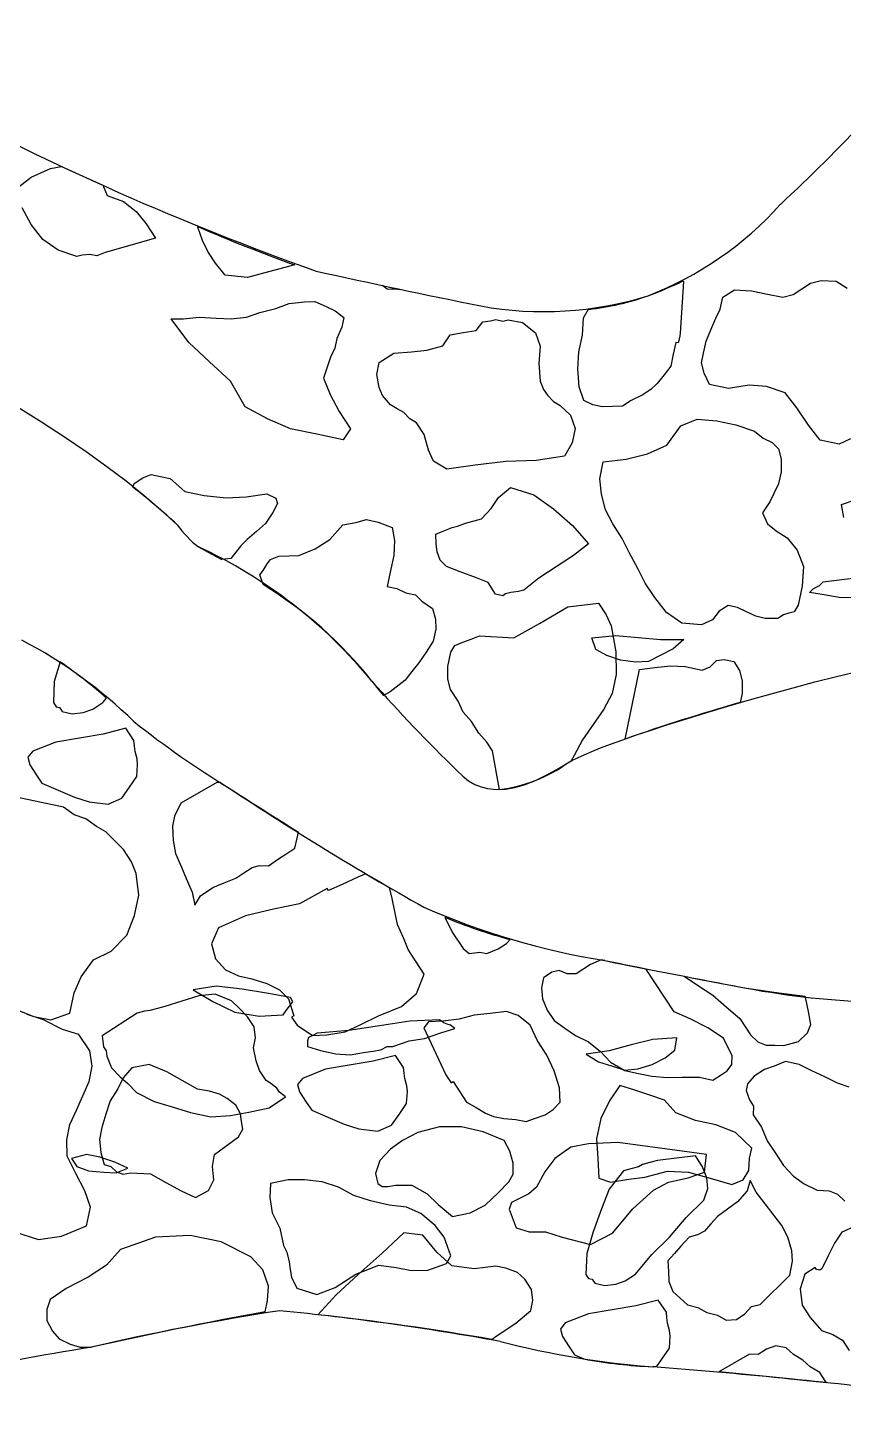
# Model space of a CAD drawing. Extents: x 1.3 to 15.6, y 3.2 to 7.5.
# Drawn here: x 11.809 to 13.252, y 3.287 to 5.723 of the extents above; entities that cross this region are included whole.
import ezdxf

# ---------------------------------------------------------------- set-up
doc = ezdxf.new("R2010")
doc.units = 0
doc.header["$MEASUREMENT"] = 0

msp = doc.modelspace()

# ---------------------------------------------------------------- linework, layer by layer
at = {"color": 7, "linetype": 'Continuous'}
for p, q in [((11.7892, 5.4374), (11.8156, 5.4583)), ((11.8156, 5.4583), (11.8497, 5.4733)), ((11.8497, 5.4733), (11.8688, 5.4771)), ((11.9429, 5.4435), (11.9443, 5.4401)), ((11.9443, 5.4401), (11.9501, 5.4257)), ((11.9501, 5.4257), (11.9788, 5.4152)), ((11.9788, 5.4152), (12.0015, 5.3972)), ((11.8157, 5.3744), (11.7999, 5.4042)), ((12.0015, 5.3972), (12.0191, 5.3759)), ((11.8366, 5.3479), (11.8157, 5.3744)), ((12.0191, 5.3759), (12.0358, 5.3503)), ((12.1106, 5.3699), (12.1104, 5.3707)), ((12.1188, 5.3461), (12.1106, 5.3699)), ((11.8636, 5.329), (11.8366, 5.3479)), ((12.0358, 5.3503), (11.9466, 5.3249)), ((12.128, 5.3265), (12.1188, 5.3461)), ((11.8965, 5.3177), (11.8636, 5.329)), ((11.9059, 5.3202), (11.8965, 5.3177)), ((11.9194, 5.3217), (11.9059, 5.3202)), ((11.9321, 5.3191), (11.9194, 5.3217)), ((11.9466, 5.3249), (11.9321, 5.3191)), ((12.1413, 5.3061), (12.128, 5.3265)), ((12.1589, 5.2847), (12.1413, 5.3061)), ((12.2353, 5.2908), (12.1979, 5.281)), ((12.2727, 5.3006), (12.2353, 5.2908)), ((12.2815, 5.3029), (12.2727, 5.3006)), ((12.1979, 5.281), (12.1589, 5.2847)), ((12.4452, 5.26), (12.4367, 5.2667)), ((12.4367, 5.2667), (12.4664, 5.2595)), ((12.9691, 5.2736), (12.9631, 5.1822)), ((12.9672, 5.2747), (12.9691, 5.2736)), ((13.1783, 5.2606), (13.1936, 5.2707)), ((13.1936, 5.2707), (13.2123, 5.2756)), ((13.2123, 5.2756), (13.2386, 5.2745)), ((13.2386, 5.2745), (13.258, 5.2616)), ((12.2992, 5.2376), (12.317, 5.2383)), ((12.317, 5.2383), (12.3373, 5.2296)), ((12.4664, 5.2595), (12.4452, 5.26)), ((13.0339, 5.2247), (13.0383, 5.2459)), ((13.0383, 5.2459), (13.0588, 5.2592)), ((13.0588, 5.2592), (13.0893, 5.2572)), ((13.0893, 5.2572), (13.1146, 5.2519)), ((13.1146, 5.2519), (13.1443, 5.2457)), ((13.1443, 5.2457), (13.1629, 5.2506)), ((13.1629, 5.2506), (13.1783, 5.2606)), ((12.1964, 5.2106), (12.2202, 5.2189)), ((12.2202, 5.2189), (12.2482, 5.2262)), ((12.2482, 5.2262), (12.272, 5.2345)), ((12.272, 5.2345), (12.2992, 5.2376)), ((12.3373, 5.2296), (12.3533, 5.2218)), ((12.3533, 5.2218), (12.3684, 5.2098)), ((12.7922, 5.2092), (12.8011, 5.2245)), ((13.0261, 5.2087), (13.0339, 5.2247)), ((12.0633, 5.2076), (12.0853, 5.2074)), ((12.0943, 5.1658), (12.0633, 5.2076)), ((12.0853, 5.2074), (12.1125, 5.2106)), ((12.1125, 5.2106), (12.143, 5.2086)), ((12.143, 5.2086), (12.1692, 5.2075)), ((12.1692, 5.2075), (12.1964, 5.2106)), ((12.3649, 5.1929), (12.3562, 5.1727)), ((12.3684, 5.2098), (12.3649, 5.1929)), ((12.6021, 5.1873), (12.6141, 5.2024)), ((12.6141, 5.2024), (12.6277, 5.204)), ((12.6277, 5.204), (12.6371, 5.2064)), ((12.6371, 5.2064), (12.6497, 5.2038)), ((12.6497, 5.2038), (12.6591, 5.2062)), ((12.6591, 5.2062), (12.6845, 5.2009)), ((12.6845, 5.2009), (12.7072, 5.1829)), ((12.7902, 5.1787), (12.7922, 5.2092)), ((13.0174, 5.1884), (13.0261, 5.2087)), ((12.1312, 5.1316), (12.0943, 5.1658)), ((12.3562, 5.1727), (12.3527, 5.1557)), ((12.5434, 5.1599), (12.5563, 5.1792)), ((12.5563, 5.1792), (12.5792, 5.1833)), ((12.5792, 5.1833), (12.6021, 5.1873)), ((12.7072, 5.1829), (12.7154, 5.1591)), ((12.784, 5.1491), (12.7902, 5.1787)), ((12.9553, 5.1661), (12.9509, 5.145)), ((12.9596, 5.1652), (12.9553, 5.1661)), ((12.9605, 5.1695), (12.9596, 5.1652)), ((12.9622, 5.1779), (12.9605, 5.1695)), ((12.9631, 5.1822), (12.9622, 5.1779)), ((13.0043, 5.147), (13.0088, 5.1682)), ((13.0088, 5.1682), (13.0174, 5.1884)), ((12.3527, 5.1557), (12.3449, 5.1397)), ((12.4312, 5.1304), (12.4568, 5.1471)), ((12.4568, 5.1471), (12.4882, 5.1494)), ((12.4882, 5.1494), (12.5153, 5.1525)), ((12.5153, 5.1525), (12.5434, 5.1599)), ((12.7154, 5.1591), (12.7134, 5.1286)), ((12.782, 5.1186), (12.784, 5.1491)), ((12.9509, 5.145), (12.9465, 5.1238)), ((13.0008, 5.1301), (13.0043, 5.147)), ((12.1682, 5.0973), (12.1312, 5.1316)), ((12.3449, 5.1397), (12.3327, 5.1025)), ((12.4268, 5.1093), (12.4312, 5.1304)), ((12.7134, 5.1286), (12.7157, 5.0972)), ((12.7842, 5.0872), (12.782, 5.1186)), ((12.9465, 5.1238), (12.9345, 5.1087)), ((13.0057, 5.1114), (13.0008, 5.1301)), ((12.194, 5.0522), (12.1682, 5.0973)), ((12.3327, 5.1025), (12.3442, 5.0736)), ((12.4308, 5.0864), (12.4268, 5.1093)), ((12.7157, 5.0972), (12.7215, 5.0828)), ((12.9225, 5.0936), (12.9113, 5.0826)), ((12.9345, 5.1087), (12.9225, 5.0936)), ((13.0148, 5.0918), (13.0057, 5.1114)), ((13.0487, 5.0847), (13.0148, 5.0918)), ((12.3442, 5.0736), (12.3601, 5.0438)), ((12.4366, 5.0719), (12.4308, 5.0864)), ((12.4509, 5.0557), (12.4366, 5.0719)), ((12.7215, 5.0828), (12.7282, 5.0725)), ((12.7282, 5.0725), (12.7391, 5.0614)), ((12.7925, 5.0634), (12.7842, 5.0872)), ((12.896, 5.0726), (12.8764, 5.0635)), ((12.9113, 5.0826), (12.896, 5.0726)), ((13.0851, 5.0903), (13.0487, 5.0847)), ((13.1156, 5.0883), (13.0851, 5.0903)), ((13.1486, 5.077), (13.1156, 5.0883)), ((13.1695, 5.0505), (13.1486, 5.077)), ((12.2337, 5.0306), (12.194, 5.0522)), ((12.3601, 5.0438), (12.3801, 5.0131)), ((12.4627, 5.0488), (12.4509, 5.0557)), ((12.4745, 5.0419), (12.4627, 5.0488)), ((12.7391, 5.0614), (12.7509, 5.0545)), ((12.7509, 5.0545), (12.7694, 5.0374)), ((12.8085, 5.0556), (12.7925, 5.0634)), ((12.8254, 5.0521), (12.8085, 5.0556)), ((12.8432, 5.0528), (12.8254, 5.0521)), ((12.861, 5.0535), (12.8432, 5.0528)), ((12.8764, 5.0635), (12.861, 5.0535)), ((13.1896, 5.0198), (13.1695, 5.0505)), ((12.2742, 5.0133), (12.2337, 5.0306)), ((12.4854, 5.0307), (12.4745, 5.0419)), ((12.4972, 5.0239), (12.4854, 5.0307)), ((12.5105, 5.0034), (12.4972, 5.0239)), ((12.7694, 5.0374), (12.7776, 5.0136)), ((12.9392, 4.9841), (12.9641, 5.0186)), ((12.9641, 5.0186), (12.993, 5.0302)), ((12.993, 5.0302), (13.0278, 5.0273)), ((13.0278, 5.0273), (13.0616, 5.0202)), ((13.0616, 5.0202), (13.0945, 5.0089)), ((13.2105, 4.9934), (13.1896, 5.0198)), ((12.3207, 5.0035), (12.2742, 5.0133)), ((12.3672, 4.9937), (12.3207, 5.0035)), ((12.3801, 5.0131), (12.3672, 4.9937)), ((12.5179, 4.9753), (12.5105, 5.0034)), ((12.7776, 5.0136), (12.7723, 4.9882)), ((13.0945, 5.0089), (13.1097, 4.9969)), ((13.1097, 4.9969), (13.1257, 4.9891)), ((13.2639, 4.9954), (13.2443, 4.9863)), ((12.527, 4.9558), (12.5179, 4.9753)), ((12.7723, 4.9882), (12.7585, 4.9646)), ((12.9052, 4.9691), (12.9392, 4.9841)), ((13.1257, 4.9891), (13.1366, 4.978)), ((13.1366, 4.978), (13.1415, 4.9593)), ((13.2443, 4.9863), (13.2105, 4.9934)), ((12.5506, 4.942), (12.527, 4.9558)), ((12.6007, 4.9491), (12.5506, 4.942)), ((12.655, 4.9554), (12.6007, 4.9491)), ((12.7084, 4.9574), (12.655, 4.9554)), ((12.7585, 4.9646), (12.7084, 4.9574)), ((12.8208, 4.925), (12.8271, 4.9546)), ((12.8271, 4.9546), (12.8678, 4.9593)), ((12.8678, 4.9593), (12.9052, 4.9691)), ((13.1415, 4.9593), (13.1413, 4.9372)), ((11.9978, 4.9167), (12.0132, 4.9267)), ((12.0132, 4.9267), (12.0276, 4.9325)), ((12.0276, 4.9325), (12.0445, 4.929)), ((12.0445, 4.929), (12.0615, 4.9254)), ((12.0615, 4.9254), (12.0875, 4.9023)), ((12.824, 4.8979), (12.8208, 4.925)), ((13.1413, 4.9372), (13.1369, 4.9161)), ((11.9955, 4.9101), (11.9978, 4.9167)), ((12.0875, 4.9023), (12.1214, 4.8952)), ((12.1959, 4.8928), (12.2324, 4.8984)), ((12.2324, 4.8984), (12.2484, 4.8906)), ((12.6417, 4.892), (12.6631, 4.9096)), ((12.6631, 4.9096), (12.7045, 4.8965)), ((12.8313, 4.8698), (12.824, 4.8979)), ((13.1291, 4.9001), (13.1213, 4.884)), ((13.1369, 4.9161), (13.1291, 4.9001)), ((12.1214, 4.8952), (12.1603, 4.8914)), ((12.1603, 4.8914), (12.1959, 4.8928)), ((12.2509, 4.8813), (12.2431, 4.8652)), ((12.2484, 4.8906), (12.2509, 4.8813)), ((12.6117, 4.8541), (12.6288, 4.8726)), ((12.6288, 4.8726), (12.6417, 4.892)), ((12.7045, 4.8965), (12.739, 4.8715)), ((13.1213, 4.884), (13.1084, 4.8647)), ((13.2484, 4.8794), (13.2722, 4.8877)), ((13.2524, 4.8565), (13.2484, 4.8794)), ((12.2431, 4.8652), (12.2302, 4.8459)), ((12.3896, 4.8477), (12.4083, 4.8526)), ((12.4083, 4.8526), (12.4294, 4.8482)), ((12.4294, 4.8482), (12.4539, 4.8387)), ((12.5836, 4.8467), (12.6117, 4.8541)), ((12.739, 4.8715), (12.7726, 4.8424)), ((12.8438, 4.8451), (12.8313, 4.8698)), ((13.1084, 4.8647), (13.1176, 4.8451)), ((12.214, 4.8316), (12.1977, 4.8174)), ((12.2302, 4.8459), (12.214, 4.8316)), ((12.3435, 4.8177), (12.3666, 4.8437)), ((12.3666, 4.8437), (12.3896, 4.8477)), ((12.4539, 4.8387), (12.4579, 4.8157)), ((12.5309, 4.8269), (12.5454, 4.8327)), ((12.5316, 4.8091), (12.5309, 4.8269)), ((12.5454, 4.8327), (12.5598, 4.8385)), ((12.5598, 4.8385), (12.5692, 4.841)), ((12.5692, 4.841), (12.5836, 4.8467)), ((12.7726, 4.8424), (12.8011, 4.8099)), ((12.8605, 4.8195), (12.8438, 4.8451)), ((13.1176, 4.8451), (13.1327, 4.8331)), ((13.1327, 4.8331), (13.1521, 4.8202)), ((12.1866, 4.8064), (12.1686, 4.7837)), ((12.1977, 4.8174), (12.1866, 4.8064)), ((12.289, 4.7894), (12.3179, 4.801)), ((12.3179, 4.801), (12.3435, 4.8177)), ((12.4579, 4.8157), (12.4568, 4.7895)), ((12.5332, 4.7955), (12.5316, 4.8091)), ((12.8011, 4.8099), (12.7746, 4.789)), ((12.873, 4.7948), (12.8605, 4.8195)), ((13.1521, 4.8202), (13.1697, 4.7988)), ((12.1686, 4.7837), (12.1528, 4.7819)), ((12.2329, 4.7746), (12.2389, 4.7822)), ((12.2389, 4.7822), (12.2534, 4.788)), ((12.2534, 4.788), (12.289, 4.7894)), ((12.4568, 4.7895), (12.4506, 4.7599)), ((12.5389, 4.7811), (12.5332, 4.7955)), ((12.5499, 4.7699), (12.5389, 4.7811)), ((12.7746, 4.789), (12.7439, 4.769)), ((12.8888, 4.765), (12.873, 4.7948)), ((13.1697, 4.7988), (13.1813, 4.7699)), ((12.22, 4.7553), (12.226, 4.7628)), ((12.2257, 4.7377), (12.22, 4.7553)), ((12.226, 4.7628), (12.2329, 4.7746)), ((12.4506, 4.7599), (12.4453, 4.7345)), ((12.5743, 4.7604), (12.5499, 4.7699)), ((12.6031, 4.7499), (12.5743, 4.7604)), ((12.7439, 4.769), (12.7132, 4.7489)), ((12.9013, 4.7403), (12.8888, 4.765)), ((13.1813, 4.7699), (13.1784, 4.7352)), ((12.4453, 4.7345), (12.4622, 4.7309)), ((12.4622, 4.7309), (12.4782, 4.7232)), ((12.6233, 4.7413), (12.6031, 4.7499)), ((12.6367, 4.7208), (12.6233, 4.7413)), ((12.6868, 4.728), (12.6774, 4.7255)), ((12.7132, 4.7489), (12.6868, 4.728)), ((12.918, 4.7148), (12.9013, 4.7403)), ((13.1784, 4.7352), (13.1713, 4.7013)), ((13.1915, 4.7236), (13.1982, 4.7305)), ((13.1982, 4.7305), (13.2037, 4.7332)), ((13.2037, 4.7332), (13.2091, 4.736)), ((13.2091, 4.736), (13.2159, 4.7429)), ((13.2159, 4.7429), (13.2677, 4.7489)), ((12.4782, 4.7232), (12.4951, 4.7196)), ((12.4951, 4.7196), (12.5061, 4.7085)), ((12.5061, 4.7085), (12.5254, 4.6956)), ((12.6494, 4.7181), (12.6367, 4.7208)), ((12.6545, 4.7215), (12.6494, 4.7181)), ((12.6638, 4.7239), (12.6545, 4.7215)), ((12.6774, 4.7255), (12.6638, 4.7239)), ((12.7645, 4.6984), (12.8188, 4.7047)), ((12.8188, 4.7047), (12.8321, 4.6842)), ((12.939, 4.6883), (12.918, 4.7148)), ((13.2175, 4.7197), (13.1915, 4.7236)), ((13.2476, 4.7145), (13.2175, 4.7197)), ((13.2749, 4.7148), (13.2476, 4.7145)), ((12.5254, 4.6956), (12.5303, 4.6769)), ((12.7142, 4.6692), (12.7645, 4.6984)), ((12.8321, 4.6842), (12.8413, 4.6646)), ((12.9659, 4.6694), (12.939, 4.6883)), ((13.0322, 4.6908), (13.0202, 4.6756)), ((13.0476, 4.7008), (13.0322, 4.6908)), ((13.0645, 4.6973), (13.0476, 4.7008)), ((13.0805, 4.6895), (13.0645, 4.6973)), ((13.0965, 4.6817), (13.0805, 4.6895)), ((13.1134, 4.6781), (13.0965, 4.6817)), ((13.1355, 4.6779), (13.1134, 4.6781)), ((13.1457, 4.6846), (13.1355, 4.6779)), ((13.1551, 4.6871), (13.1457, 4.6846)), ((13.1644, 4.6895), (13.1551, 4.6871)), ((13.1713, 4.7013), (13.1644, 4.6895)), ((12.531, 4.6591), (12.5266, 4.6379)), ((12.5303, 4.6769), (12.531, 4.6591)), ((12.669, 4.6434), (12.7142, 4.6692)), ((12.8413, 4.6646), (12.8453, 4.6417)), ((13.0006, 4.6665), (12.9659, 4.6694)), ((13.0202, 4.6756), (13.0006, 4.6665)), ((12.5266, 4.6379), (12.5137, 4.6186)), ((12.5577, 4.6182), (12.5646, 4.63)), ((12.5646, 4.63), (12.5791, 4.6358)), ((12.5791, 4.6358), (12.5936, 4.6415)), ((12.5936, 4.6415), (12.608, 4.6473)), ((12.608, 4.6473), (12.669, 4.6434)), ((12.8068, 4.6434), (12.8491, 4.6479)), ((12.8138, 4.623), (12.8068, 4.6434)), ((12.8453, 4.6417), (12.8493, 4.6188)), ((12.8491, 4.6479), (12.8888, 4.6442)), ((12.8888, 4.6442), (12.9285, 4.6405)), ((12.9285, 4.6405), (12.9695, 4.6408)), ((12.9695, 4.6408), (12.9505, 4.6243)), ((12.5137, 4.6186), (12.5008, 4.5992)), ((12.5524, 4.5928), (12.5577, 4.6182)), ((12.8331, 4.6122), (12.8138, 4.623)), ((12.8578, 4.6043), (12.8331, 4.6122)), ((12.8493, 4.6188), (12.8498, 4.5789)), ((12.9287, 4.6131), (12.907, 4.602)), ((12.9505, 4.6243), (12.9287, 4.6131)), ((13.0271, 4.6035), (13.0407, 4.6051)), ((13.0407, 4.6051), (13.0576, 4.6016)), ((11.8668, 4.6013), (11.8566, 4.5662)), ((12.4888, 4.5841), (12.4768, 4.5689)), ((12.5008, 4.5992), (12.4888, 4.5841)), ((12.5522, 4.5708), (12.5524, 4.5928)), ((12.8838, 4.6004), (12.8578, 4.6043)), ((12.8656, 4.4648), (12.8914, 4.5879)), ((12.907, 4.602), (12.8838, 4.6004)), ((12.8914, 4.5879), (12.9185, 4.591)), ((12.9185, 4.591), (12.9457, 4.5941)), ((12.9457, 4.5941), (12.9719, 4.593)), ((12.9719, 4.593), (13.0016, 4.5868)), ((13.0016, 4.5868), (13.016, 4.5926)), ((13.016, 4.5926), (13.0271, 4.6035)), ((13.0576, 4.6016), (13.0677, 4.5862)), ((13.0677, 4.5862), (13.0726, 4.5675)), ((11.8566, 4.5662), (11.8551, 4.5291)), ((12.4768, 4.5689), (12.4503, 4.548)), ((12.5571, 4.5521), (12.5522, 4.5708)), ((12.8498, 4.5789), (12.8427, 4.5451)), ((13.0726, 4.5675), (13.0724, 4.5455)), ((11.9426, 4.5296), (11.9489, 4.5371)), ((12.4503, 4.548), (12.4383, 4.5416)), ((12.5705, 4.5316), (12.5571, 4.5521)), ((12.5796, 4.512), (12.5705, 4.5316)), ((12.8427, 4.5451), (12.828, 4.5173)), ((13.0724, 4.5455), (13.069, 4.5293)), ((11.8551, 4.5291), (11.8598, 4.5218)), ((11.8598, 4.5218), (11.8658, 4.5206)), ((11.8658, 4.5206), (11.8705, 4.5134)), ((11.8705, 4.5134), (11.8885, 4.5096)), ((11.8885, 4.5096), (11.9077, 4.5119)), ((11.9077, 4.5119), (11.9245, 4.5177)), ((11.9245, 4.5177), (11.9426, 4.5296)), ((12.5939, 4.4958), (12.5796, 4.512)), ((12.828, 4.5173), (12.8091, 4.4903)), ((11.983, 4.4837), (11.9433, 4.4732)), ((11.9972, 4.462), (11.983, 4.4837)), ((12.6072, 4.4753), (12.5939, 4.4958)), ((12.8091, 4.4903), (12.7902, 4.4634)), ((11.8593, 4.4595), (11.8185, 4.4431)), ((11.9013, 4.4664), (11.8593, 4.4595)), ((11.9433, 4.4732), (11.9013, 4.4664)), ((11.9983, 4.4524), (11.9972, 4.462)), ((12.6215, 4.4591), (12.6072, 4.4753)), ((12.6315, 4.4437), (12.6215, 4.4591)), ((12.7902, 4.4634), (12.7755, 4.4356)), ((11.8185, 4.4431), (11.81, 4.4324)), ((11.9994, 4.4428), (11.9983, 4.4524)), ((12.0029, 4.4296), (11.9994, 4.4428)), ((12.6355, 4.4208), (12.6315, 4.4437)), ((12.7755, 4.4356), (12.7706, 4.4263)), ((11.81, 4.4324), (11.8135, 4.4191)), ((11.8135, 4.4191), (11.8253, 4.4011)), ((12.0027, 4.3985), (12.004, 4.42)), ((12.004, 4.42), (12.0029, 4.4296)), ((12.6396, 4.3979), (12.6355, 4.4208)), ((11.8253, 4.4011), (11.8348, 4.3866)), ((11.8348, 4.3866), (11.8635, 4.3744)), ((11.9893, 4.3794), (12.0027, 4.3985)), ((12.144, 4.3878), (12.0802, 4.3511)), ((12.1504, 4.3877), (12.144, 4.3878)), ((12.6435, 4.3755), (12.6396, 4.3979)), ((11.8309, 4.3531), (11.789, 4.3618)), ((11.8635, 4.3744), (11.8921, 4.3622)), ((11.8921, 4.3622), (11.9184, 4.3536)), ((11.976, 4.3603), (11.9893, 4.3794)), ((11.8728, 4.3444), (11.8309, 4.3531)), ((11.8919, 4.331), (11.8728, 4.3444)), ((11.9184, 4.3536), (11.952, 4.3497)), ((11.952, 4.3497), (11.976, 4.3603)), ((12.0802, 4.3511), (12.0692, 4.3284)), ((11.9122, 4.3237), (11.8919, 4.331)), ((11.9313, 4.3103), (11.9122, 4.3237)), ((12.0692, 4.3284), (12.0655, 4.3105)), ((11.948, 4.3006), (11.9313, 4.3103)), ((11.9634, 4.2849), (11.948, 4.3006)), ((12.0655, 4.3105), (12.0665, 4.2853)), ((12.2821, 4.2716), (12.2859, 4.2895)), ((12.2859, 4.2895), (12.2881, 4.3002)), ((11.9789, 4.2692), (11.9634, 4.2849)), ((11.9931, 4.2475), (11.9789, 4.2692)), ((12.0665, 4.2853), (12.0711, 4.2625)), ((12.2677, 4.2621), (12.2821, 4.2716)), ((12.0013, 4.2271), (11.9931, 4.2475)), ((12.0711, 4.2625), (12.0817, 4.2384)), ((12.2064, 4.2374), (12.2196, 4.2409)), ((12.2196, 4.2409), (12.2352, 4.2408)), ((12.2352, 4.2408), (12.2532, 4.2527)), ((12.2532, 4.2527), (12.2677, 4.2621)), ((12.0058, 4.1887), (12.0013, 4.2271)), ((12.0817, 4.2384), (12.0899, 4.218)), ((12.0899, 4.218), (12.1005, 4.1939)), ((12.157, 4.2103), (12.1774, 4.2185)), ((12.1774, 4.2185), (12.1919, 4.228)), ((12.1919, 4.228), (12.2064, 4.2374)), ((12.3932, 4.2204), (12.3655, 4.2074)), ((12.4074, 4.2266), (12.3932, 4.2204)), ((12.1005, 4.1939), (12.1052, 4.1711)), ((12.1149, 4.1878), (12.1366, 4.202)), ((12.1366, 4.202), (12.157, 4.2103)), ((12.3391, 4.2004), (12.2898, 4.1733)), ((12.3415, 4.1968), (12.3391, 4.2004)), ((12.3655, 4.2074), (12.3415, 4.1968)), ((12.454, 4.1827), (12.449, 4.202)), ((11.9983, 4.1528), (12.0058, 4.1887)), ((12.1052, 4.1711), (12.1149, 4.1878)), ((12.2898, 4.1733), (12.2441, 4.164)), ((12.4586, 4.1599), (12.454, 4.1827)), ((11.9849, 4.1181), (11.9983, 4.1528)), ((12.1949, 4.1524), (12.1468, 4.1312)), ((12.2441, 4.164), (12.1949, 4.1524)), ((12.4633, 4.1371), (12.4586, 4.1599)), ((12.5472, 4.1498), (12.5602, 4.1232)), ((11.9571, 4.0896), (11.9849, 4.1181)), ((12.1468, 4.1312), (12.1346, 4.1026)), ((12.4739, 4.1131), (12.4633, 4.1371)), ((12.5602, 4.1232), (12.5792, 4.0943)), ((12.1346, 4.1026), (12.1416, 4.0761)), ((12.4821, 4.0926), (12.4739, 4.1131)), ((12.5792, 4.0943), (12.5899, 4.0858)), ((12.6211, 4.0855), (12.6415, 4.0938)), ((12.6415, 4.0938), (12.656, 4.1032)), ((12.656, 4.1032), (12.6625, 4.1103)), ((11.904, 4.0445), (11.9258, 4.0743)), ((11.9258, 4.0743), (11.9571, 4.0896)), ((12.1416, 4.0761), (12.1594, 4.0568)), ((12.4963, 4.0709), (12.4821, 4.0926)), ((12.5105, 4.0493), (12.4963, 4.0709)), ((12.5899, 4.0858), (12.5995, 4.0869)), ((12.5995, 4.0869), (12.6091, 4.088)), ((12.6091, 4.088), (12.6211, 4.0855)), ((12.8232, 4.0744), (12.8043, 4.0661)), ((12.8298, 4.0731), (12.8232, 4.0744)), ((11.8918, 4.0158), (11.904, 4.0445)), ((12.1594, 4.0568), (12.1821, 4.0459)), ((12.1821, 4.0459), (12.206, 4.0409)), ((12.497, 4.0146), (12.5105, 4.0493)), ((12.7359, 4.0523), (12.7214, 4.0428)), ((12.7491, 4.0558), (12.7359, 4.0523)), ((12.7634, 4.0496), (12.7491, 4.0558)), ((12.779, 4.0495), (12.7634, 4.0496)), ((12.8043, 4.0661), (12.779, 4.0495)), ((12.9523, 3.9822), (12.9022, 4.0586)), ((12.9699, 4.0454), (12.9934, 4.0298)), ((12.1426, 4.0278), (12.102, 4.0216)), ((12.102, 4.0216), (12.1371, 4.0007)), ((12.189, 4.0225), (12.1426, 4.0278)), ((12.2316, 4.0153), (12.189, 4.0225)), ((12.206, 4.0409), (12.2323, 4.0323)), ((12.2323, 4.0323), (12.255, 4.0213)), ((12.255, 4.0213), (12.2704, 4.0056)), ((12.7214, 4.0428), (12.7177, 4.0248)), ((12.7177, 4.0248), (12.7199, 4.0056)), ((12.9934, 4.0298), (13.0208, 4.0117)), ((11.8843, 3.9799), (11.8918, 4.0158)), ((12.0822, 4.0011), (12.0522, 3.9918)), ((12.1123, 4.0105), (12.0822, 4.0011)), ((12.1411, 4.0138), (12.1123, 4.0105)), ((12.1371, 4.0007), (12.1759, 3.9818)), ((12.1697, 4.0016), (12.1411, 4.0138)), ((12.1828, 3.9895), (12.1697, 4.0016)), ((12.2742, 4.008), (12.2316, 4.0153)), ((12.2704, 4.0056), (12.2798, 3.9756)), ((12.2724, 3.9925), (12.2782, 4.0003)), ((12.2782, 4.0003), (12.2742, 4.008)), ((12.4705, 3.992), (12.497, 4.0146)), ((12.7199, 4.0056), (12.7281, 3.9852)), ((13.0208, 4.0117), (13.0446, 3.9911)), ((13.185, 4.0056), (13.184, 4.0102)), ((13.1896, 3.9828), (13.185, 4.0056)), ((11.7861, 3.9879), (11.8207, 3.9744)), ((11.8378, 3.9684), (11.8088, 3.9778)), ((11.8207, 3.9744), (11.8506, 3.9682)), ((11.8506, 3.9682), (11.8843, 3.9799)), ((12.003, 3.9802), (11.9415, 3.9399)), ((12.0162, 3.9837), (12.003, 3.9802)), ((12.0258, 3.9848), (12.0162, 3.9837)), ((12.039, 3.9883), (12.0258, 3.9848)), ((12.0522, 3.9918), (12.039, 3.9883)), ((12.1759, 3.9818), (12.2185, 3.9745)), ((12.1983, 3.9738), (12.1828, 3.9895)), ((12.2101, 3.9557), (12.1983, 3.9738)), ((12.2185, 3.9745), (12.261, 3.9769)), ((12.261, 3.9769), (12.2667, 3.9847)), ((12.2667, 3.9847), (12.2724, 3.9925)), ((12.2798, 3.9756), (12.2762, 3.9732)), ((12.2762, 3.9732), (12.2857, 3.9587)), ((12.3983, 3.9603), (12.4296, 3.9756)), ((12.4296, 3.9756), (12.4705, 3.992)), ((12.5986, 3.9763), (12.5722, 3.9693)), ((12.6274, 3.9797), (12.5986, 3.9763)), ((12.6562, 3.983), (12.6274, 3.9797)), ((12.6765, 3.9757), (12.6562, 3.983)), ((12.698, 3.9587), (12.6765, 3.9757)), ((12.7281, 3.9852), (12.74, 3.9671)), ((12.9809, 3.97), (12.9523, 3.9822)), ((13.0446, 3.9911), (13.0684, 3.9705)), ((13.1942, 3.9599), (13.1896, 3.9828)), ((11.8709, 3.9514), (11.8378, 3.9684)), ((11.9, 3.9421), (11.8709, 3.9514)), ((12.2124, 3.9365), (12.2101, 3.9557)), ((12.2857, 3.9587), (12.3131, 3.9405)), ((12.3773, 3.9492), (12.3213, 3.9447)), ((12.3383, 3.9415), (12.3707, 3.9473)), ((12.3707, 3.9473), (12.3983, 3.9603)), ((12.4313, 3.9575), (12.3773, 3.9492)), ((12.4853, 3.9659), (12.4313, 3.9575)), ((12.5375, 3.9684), (12.4853, 3.9659)), ((12.5182, 3.9649), (12.5098, 3.9542)), ((12.5098, 3.9542), (12.5487, 3.8712)), ((12.5434, 3.9659), (12.5182, 3.9649)), ((12.5453, 3.9627), (12.5375, 3.9684)), ((12.5397, 3.9452), (12.5647, 3.9532)), ((12.5722, 3.9693), (12.5434, 3.9659)), ((12.5511, 3.9608), (12.5453, 3.9627)), ((12.5569, 3.9589), (12.5511, 3.9608)), ((12.5647, 3.9532), (12.5569, 3.9589)), ((12.7109, 3.9311), (12.698, 3.9587)), ((12.74, 3.9671), (12.7591, 3.9538)), ((12.7591, 3.9538), (12.7781, 3.9405)), ((13.012, 3.9542), (12.9809, 3.97)), ((13.0394, 3.936), (13.012, 3.9542)), ((13.0684, 3.9705), (13.0874, 3.9416)), ((13.1881, 3.9456), (13.1942, 3.9599)), ((11.9196, 3.9133), (11.9, 3.9421)), ((11.9415, 3.9399), (11.9426, 3.9303)), ((11.9426, 3.9303), (11.9438, 3.9207)), ((12.2086, 3.9186), (12.2124, 3.9365)), ((12.3059, 3.9368), (12.304, 3.931)), ((12.304, 3.931), (12.3041, 3.9214)), ((12.3136, 3.9408), (12.3059, 3.9368)), ((12.3131, 3.9405), (12.3383, 3.9415)), ((12.3213, 3.9447), (12.3136, 3.9408)), ((12.4549, 3.9211), (12.4838, 3.9311)), ((12.4838, 3.9311), (12.5108, 3.9352)), ((12.5108, 3.9352), (12.5397, 3.9452)), ((12.7275, 3.9058), (12.7109, 3.9311)), ((12.7781, 3.9405), (12.8008, 3.9295)), ((12.8008, 3.9295), (12.8223, 3.9125)), ((12.8762, 3.9238), (12.8376, 3.9137)), ((12.9147, 3.9338), (12.8762, 3.9238)), ((12.9572, 3.9362), (12.9147, 3.9338)), ((12.9536, 3.9149), (12.9572, 3.9362)), ((13.0547, 3.9047), (13.0394, 3.936)), ((13.0874, 3.9416), (13.1005, 3.9295)), ((13.1005, 3.9295), (13.1148, 3.9234)), ((13.1148, 3.9234), (13.1304, 3.9233)), ((13.1304, 3.9233), (13.146, 3.9232)), ((13.146, 3.9232), (13.1724, 3.9301)), ((13.1724, 3.9301), (13.1881, 3.9456)), ((11.9238, 3.8863), (11.9196, 3.9133)), ((11.9438, 3.9207), (11.9485, 3.9135)), ((11.9485, 3.9135), (11.9496, 3.9039)), ((11.9496, 3.9039), (11.9578, 3.8834)), ((12.2132, 3.8958), (12.2086, 3.9186)), ((12.3041, 3.9214), (12.3274, 3.9139)), ((12.3274, 3.9139), (12.3545, 3.9084)), ((12.3545, 3.9084), (12.3797, 3.9067)), ((12.3797, 3.9067), (12.4067, 3.9109)), ((12.4067, 3.9109), (12.4202, 3.913)), ((12.4202, 3.913), (12.4337, 3.915)), ((12.4598, 3.9055), (12.4202, 3.895)), ((12.4337, 3.915), (12.4452, 3.921)), ((12.4452, 3.921), (12.4549, 3.9211)), ((12.474, 3.8838), (12.4598, 3.9055)), ((12.7405, 3.8781), (12.7275, 3.9058)), ((12.8376, 3.9137), (12.7971, 3.9074)), ((12.7971, 3.9074), (12.8185, 3.8941)), ((12.8223, 3.9125), (12.8401, 3.8932)), ((12.9133, 3.8894), (12.9364, 3.9012)), ((12.9364, 3.9012), (12.9536, 3.9149)), ((13.0546, 3.8891), (13.0547, 3.9047)), ((11.9183, 3.8592), (11.9238, 3.8863)), ((11.9578, 3.8834), (11.9733, 3.8677)), ((11.9934, 3.8832), (11.9781, 3.8656)), ((12.0243, 3.8893), (11.9934, 3.8832)), ((12.0553, 3.8761), (12.0243, 3.8893)), ((12.0825, 3.861), (12.0553, 3.8761)), ((12.2191, 3.879), (12.2132, 3.8958)), ((12.2309, 3.8609), (12.2191, 3.879)), ((12.3361, 3.8813), (12.2953, 3.8648)), ((12.3781, 3.8881), (12.3361, 3.8813)), ((12.4202, 3.895), (12.3781, 3.8881)), ((12.4751, 3.8742), (12.474, 3.8838)), ((12.4762, 3.8646), (12.4751, 3.8742)), ((12.7498, 3.848), (12.7405, 3.8781)), ((12.8185, 3.8941), (12.8418, 3.8867)), ((12.8401, 3.8932), (12.8651, 3.8786)), ((12.8418, 3.8867), (12.8651, 3.8792)), ((12.8651, 3.8792), (12.8883, 3.8814)), ((12.8651, 3.8786), (12.8891, 3.8737)), ((12.8883, 3.8814), (12.9133, 3.8894)), ((12.8891, 3.8737), (12.913, 3.8687)), ((13.0353, 3.8713), (13.0461, 3.8784)), ((13.0461, 3.8784), (13.0546, 3.8891)), ((13.112, 3.8803), (13.094, 3.8684)), ((13.1289, 3.8861), (13.112, 3.8803)), ((13.1493, 3.8944), (13.1289, 3.8861)), ((13.1733, 3.8894), (13.1493, 3.8944)), ((13.1959, 3.8784), (13.1733, 3.8894)), ((13.2186, 3.8675), (13.1959, 3.8784)), ((11.907, 3.8339), (11.9183, 3.8592)), ((11.9781, 3.8656), (11.9687, 3.8462)), ((11.9733, 3.8677), (11.9864, 3.8556)), ((11.9864, 3.8556), (12.0019, 3.8399)), ((12.1098, 3.8458), (12.0825, 3.861)), ((12.2393, 3.856), (12.2309, 3.8609)), ((12.25, 3.8476), (12.2393, 3.856)), ((12.2953, 3.8648), (12.2868, 3.8541)), ((12.2868, 3.8541), (12.2903, 3.8409)), ((12.4797, 3.8514), (12.4762, 3.8646)), ((12.4809, 3.8418), (12.4797, 3.8514)), ((12.5487, 3.8712), (12.551, 3.8676)), ((12.551, 3.8676), (12.5558, 3.8604)), ((12.5558, 3.8604), (12.5581, 3.8568)), ((12.5581, 3.8568), (12.5617, 3.8591)), ((12.5617, 3.8591), (12.5736, 3.8411)), ((12.8565, 3.8523), (12.8383, 3.8249)), ((12.8828, 3.8437), (12.8565, 3.8523)), ((12.913, 3.8687), (12.9405, 3.8661)), ((12.9405, 3.8661), (12.9657, 3.8671)), ((12.9657, 3.8671), (12.9969, 3.8668)), ((12.9969, 3.8668), (13.0208, 3.8618)), ((13.0208, 3.8618), (13.0353, 3.8713)), ((13.0819, 3.8554), (13.0794, 3.8434)), ((13.094, 3.8684), (13.0819, 3.8554)), ((13.2413, 3.8565), (13.2186, 3.8675)), ((13.2616, 3.8491), (13.2413, 3.8565)), ((11.8956, 3.8087), (11.907, 3.8339)), ((11.9554, 3.8248), (11.9479, 3.8015)), ((11.9687, 3.8462), (11.9554, 3.8248)), ((12.0019, 3.8399), (12.0329, 3.8241)), ((12.1311, 3.8422), (12.1098, 3.8458)), ((12.1485, 3.8366), (12.1311, 3.8422)), ((12.1621, 3.829), (12.1485, 3.8366)), ((12.1777, 3.8175), (12.1621, 3.829)), ((12.2366, 3.8129), (12.2655, 3.8319)), ((12.2548, 3.8403), (12.25, 3.8476)), ((12.2655, 3.8319), (12.2548, 3.8403)), ((12.2903, 3.8409), (12.3021, 3.8228)), ((12.4795, 3.8202), (12.4809, 3.8418)), ((12.5736, 3.8411), (12.5854, 3.823)), ((12.7508, 3.8229), (12.7498, 3.848)), ((12.8383, 3.8249), (12.8225, 3.7939)), ((12.9091, 3.8351), (12.8828, 3.8437)), ((12.9354, 3.8265), (12.9091, 3.8351)), ((12.9556, 3.8036), (12.9354, 3.8265)), ((13.0794, 3.8434), (13.0853, 3.8266)), ((13.0853, 3.8266), (13.0924, 3.8157)), ((11.8843, 3.7834), (11.8956, 3.8087)), ((11.9479, 3.8015), (11.9404, 3.7782)), ((12.0329, 3.8241), (12.0652, 3.8143)), ((12.0652, 3.8143), (12.0975, 3.8044)), ((12.0975, 3.8044), (12.1334, 3.7969)), ((12.1681, 3.7991), (12.2005, 3.8048)), ((12.1856, 3.8022), (12.1777, 3.8175)), ((12.1877, 3.7887), (12.1856, 3.8022)), ((12.2005, 3.8048), (12.2366, 3.8129)), ((12.3021, 3.8228), (12.3116, 3.8083)), ((12.3116, 3.8083), (12.3403, 3.7961)), ((12.4528, 3.7821), (12.4662, 3.8011)), ((12.4662, 3.8011), (12.4795, 3.8202)), ((12.5854, 3.823), (12.6021, 3.8133)), ((12.6021, 3.8133), (12.6188, 3.8035)), ((12.6188, 3.8035), (12.6332, 3.7974)), ((12.7243, 3.8003), (12.7387, 3.8098)), ((12.7387, 3.8098), (12.7508, 3.8229)), ((12.9903, 3.7902), (12.9556, 3.8036)), ((13.0924, 3.8157), (13.0922, 3.8001)), ((11.8788, 3.7563), (11.8843, 3.7834)), ((11.9404, 3.7782), (11.9368, 3.7569)), ((12.1334, 3.7969), (12.1681, 3.7991)), ((12.1898, 3.7752), (12.1877, 3.7887)), ((12.3403, 3.7961), (12.3689, 3.7839)), ((12.3689, 3.7839), (12.3952, 3.7753)), ((12.4288, 3.7715), (12.4528, 3.7821)), ((12.5376, 3.779), (12.4991, 3.7689)), ((12.5763, 3.7794), (12.5376, 3.779)), ((12.615, 3.7701), (12.5763, 3.7794)), ((12.6332, 3.7974), (12.6511, 3.7937)), ((12.6511, 3.7937), (12.6727, 3.7923)), ((12.6727, 3.7923), (12.6906, 3.7886)), ((12.6906, 3.7886), (12.7075, 3.7944)), ((12.7075, 3.7944), (12.7243, 3.8003)), ((12.8225, 3.7939), (12.815, 3.758)), ((13.0262, 3.7827), (12.9903, 3.7902)), ((13.0608, 3.7692), (13.0262, 3.7827)), ((13.0922, 3.8001), (13.1065, 3.7785)), ((13.1065, 3.7785), (13.117, 3.7544)), ((11.8791, 3.7273), (11.8788, 3.7563)), ((11.9368, 3.7569), (11.939, 3.7338)), ((12.14, 3.7302), (12.1822, 3.7615)), ((12.1822, 3.7615), (12.1898, 3.7752)), ((12.3952, 3.7753), (12.4288, 3.7715)), ((12.4722, 3.7551), (12.4511, 3.7394)), ((12.4991, 3.7689), (12.4722, 3.7551)), ((12.6519, 3.7551), (12.615, 3.7701)), ((12.6618, 3.7359), (12.6519, 3.7551)), ((12.815, 3.758), (12.8172, 3.7232)), ((13.0894, 3.7414), (13.0608, 3.7692)), ((13.117, 3.7544), (13.1313, 3.7327)), ((11.8949, 3.6966), (11.8791, 3.7273)), ((11.9135, 3.7304), (11.8871, 3.7234)), ((11.9374, 3.7254), (11.9135, 3.7304)), ((11.939, 3.7338), (11.945, 3.7126)), ((12.1364, 3.7089), (12.14, 3.7302)), ((12.4511, 3.7394), (12.432, 3.7198)), ((12.6678, 3.7147), (12.6618, 3.7359)), ((12.7699, 3.7429), (12.7412, 3.7232)), ((12.8008, 3.749), (12.7699, 3.7429)), ((12.853, 3.7515), (12.8008, 3.749)), ((12.9052, 3.7443), (12.853, 3.7515)), ((12.9575, 3.7372), (12.9052, 3.7443)), ((12.9899, 3.7277), (12.9227, 3.7198)), ((13.0097, 3.73), (12.9575, 3.7372)), ((13.0018, 3.7096), (12.9899, 3.7277)), ((13.0062, 3.6991), (13.0097, 3.73)), ((13.0856, 3.7235), (13.0894, 3.7414)), ((13.1313, 3.7327), (13.1455, 3.711)), ((11.8871, 3.7234), (11.8965, 3.7089)), ((11.8965, 3.7089), (11.9169, 3.7016)), ((11.9637, 3.7168), (11.9374, 3.7254)), ((11.945, 3.7126), (11.9566, 3.7088)), ((11.9566, 3.7088), (11.9664, 3.6993)), ((11.9864, 3.7058), (11.9637, 3.7168)), ((11.966, 3.6976), (11.9864, 3.7058)), ((12.1386, 3.6857), (12.1364, 3.7089)), ((12.432, 3.7198), (12.4245, 3.6966)), ((12.668, 3.6954), (12.6678, 3.7147)), ((12.7412, 3.7232), (12.724, 3.6998)), ((12.8172, 3.7232), (12.8193, 3.6884)), ((12.8759, 3.7046), (12.8627, 3.7011)), ((12.8891, 3.7081), (12.8759, 3.7046)), ((12.8963, 3.7128), (12.8891, 3.7081)), ((12.9095, 3.7163), (12.8963, 3.7128)), ((12.9227, 3.7198), (12.9095, 3.7163)), ((13.01, 3.6892), (13.0018, 3.7096)), ((13.0843, 3.7019), (13.0856, 3.7235)), ((13.1455, 3.711), (13.1633, 3.6917)), ((11.9107, 3.6658), (11.8949, 3.6966)), ((11.9169, 3.7016), (11.9444, 3.699)), ((11.9444, 3.699), (11.966, 3.6976)), ((11.9664, 3.6993), (11.9781, 3.6955)), ((11.9781, 3.6955), (11.9916, 3.6976)), ((11.9916, 3.6976), (12.0264, 3.6961)), ((12.0264, 3.6961), (12.0536, 3.6809)), ((12.0536, 3.6809), (12.0808, 3.6657)), ((12.1291, 3.6663), (12.1386, 3.6857)), ((12.2391, 3.6791), (12.2375, 3.6539)), ((12.27, 3.6852), (12.2391, 3.6791)), ((12.299, 3.6855), (12.27, 3.6852)), ((12.33, 3.682), (12.299, 3.6855)), ((12.359, 3.6726), (12.33, 3.682)), ((12.4245, 3.6966), (12.4285, 3.6792)), ((12.4285, 3.6792), (12.4363, 3.6735)), ((12.6413, 3.6622), (12.6604, 3.6817)), ((12.6604, 3.6817), (12.668, 3.6954)), ((12.724, 3.6998), (12.7089, 3.6726)), ((12.8193, 3.6884), (12.8396, 3.6811)), ((12.8457, 3.6797), (12.8372, 3.669)), ((12.8396, 3.6811), (12.872, 3.6868)), ((12.8542, 3.6904), (12.8457, 3.6797)), ((12.8627, 3.7011), (12.8542, 3.6904)), ((12.872, 3.6868), (12.9008, 3.6902)), ((12.9008, 3.6902), (12.9404, 3.7007)), ((12.9157, 3.6671), (12.9426, 3.681)), ((12.9404, 3.7007), (12.9776, 3.6992)), ((12.9426, 3.681), (12.9773, 3.6891)), ((12.9773, 3.6891), (13.0062, 3.6991)), ((12.9776, 3.6992), (13.0158, 3.6881)), ((13.0122, 3.67), (13.01, 3.6892)), ((13.0158, 3.6881), (13.0541, 3.677)), ((13.0541, 3.677), (13.0745, 3.6852)), ((13.0745, 3.6852), (13.0843, 3.7019)), ((13.0868, 3.6845), (13.0816, 3.6659)), ((13.0971, 3.6636), (13.0868, 3.6845)), ((13.1633, 3.6917), (13.1824, 3.6784)), ((11.9207, 3.6369), (11.9107, 3.6658)), ((12.0808, 3.6657), (12.1061, 3.6544)), ((12.1061, 3.6544), (12.1291, 3.6663)), ((12.3863, 3.6575), (12.359, 3.6726)), ((12.4154, 3.6481), (12.3863, 3.6575)), ((12.4363, 3.6735), (12.446, 3.6736)), ((12.446, 3.6736), (12.4595, 3.6757)), ((12.4595, 3.6757), (12.4885, 3.676)), ((12.4885, 3.676), (12.5157, 3.6608)), ((12.5157, 3.6608), (12.5353, 3.6417)), ((12.6184, 3.6407), (12.6413, 3.6622)), ((12.6955, 3.6609), (12.6801, 3.653)), ((12.7089, 3.6726), (12.6955, 3.6609)), ((12.8372, 3.669), (12.8238, 3.6343)), ((12.8794, 3.6339), (12.9157, 3.6671)), ((13.0049, 3.6497), (13.0122, 3.67)), ((13.0816, 3.6659), (13.0643, 3.6466)), ((13.1134, 3.6431), (13.0971, 3.6636)), ((13.1824, 3.6784), (13.2051, 3.6674)), ((13.2051, 3.6674), (13.2266, 3.666)), ((13.2266, 3.666), (13.241, 3.6599)), ((13.241, 3.6599), (13.254, 3.6478)), ((11.9133, 3.604), (11.9207, 3.6369)), ((12.2375, 3.6539), (12.2417, 3.6269)), ((12.4483, 3.6408), (12.4154, 3.6481)), ((12.4793, 3.6372), (12.4483, 3.6408)), ((12.5045, 3.6259), (12.4793, 3.6372)), ((12.5353, 3.6417), (12.5606, 3.6207)), ((12.5915, 3.6269), (12.6184, 3.6407)), ((12.6647, 3.6451), (12.661, 3.6334)), ((12.661, 3.6334), (12.6729, 3.6007)), ((12.6801, 3.653), (12.6647, 3.6451)), ((12.8238, 3.6343), (12.8091, 3.5937)), ((12.8431, 3.591), (12.8794, 3.6339)), ((12.9735, 3.6187), (13.0049, 3.6497)), ((13.0466, 3.6335), (13.0289, 3.6203)), ((13.0643, 3.6466), (13.0466, 3.6335)), ((13.1266, 3.6254), (13.1134, 3.6431)), ((12.2417, 3.6269), (12.2555, 3.6)), ((12.5299, 3.6049), (12.5045, 3.6259)), ((12.5606, 3.6207), (12.5915, 3.6269)), ((12.9444, 3.5842), (12.9735, 3.6187)), ((13.0174, 3.6075), (13.0058, 3.5946)), ((13.0289, 3.6203), (13.0174, 3.6075)), ((13.1429, 3.6048), (13.1266, 3.6254)), ((11.7878, 3.593), (11.8286, 3.5799)), ((11.8286, 3.5799), (11.8691, 3.5861)), ((11.8691, 3.5861), (11.9133, 3.604)), ((12.0353, 3.5841), (11.9737, 3.5621)), ((12.0971, 3.5867), (12.0353, 3.5841)), ((12.1514, 3.5757), (12.0971, 3.5867)), ((12.2555, 3.6), (12.2616, 3.5691)), ((12.4747, 3.5915), (12.436, 3.5559)), ((12.5082, 3.5877), (12.4747, 3.5915)), ((12.5331, 3.5575), (12.5082, 3.5877)), ((12.5456, 3.5838), (12.5299, 3.6049)), ((12.5575, 3.5511), (12.5456, 3.5838)), ((12.6729, 3.6007), (12.6962, 3.5932)), ((12.6962, 3.5932), (12.7252, 3.5935)), ((12.7252, 3.5935), (12.7543, 3.5842)), ((12.7543, 3.5842), (12.8047, 3.5712)), ((12.8091, 3.5937), (12.798, 3.5554)), ((12.8047, 3.5712), (12.8431, 3.591)), ((12.913, 3.5533), (12.9444, 3.5842)), ((12.9788, 3.5841), (12.9643, 3.568)), ((12.9939, 3.5879), (12.9788, 3.5841)), ((13.0058, 3.5946), (12.9939, 3.5879)), ((13.1532, 3.5839), (13.1429, 3.6048)), ((13.1606, 3.5598), (13.1532, 3.5839)), ((13.2489, 3.5926), (13.2356, 3.5735)), ((13.273, 3.6032), (13.2489, 3.5926)), ((11.9737, 3.5621), (11.9489, 3.5348)), ((12.2038, 3.5492), (12.1514, 3.5757)), ((12.2616, 3.5691), (12.2675, 3.5576)), ((12.2675, 3.5576), (12.2716, 3.5403)), ((12.5593, 3.5333), (12.5331, 3.5575)), ((12.9643, 3.568), (12.9528, 3.5552)), ((13.1615, 3.5415), (13.1606, 3.5598)), ((13.2356, 3.5735), (13.2246, 3.5508)), ((11.9489, 3.5348), (11.9163, 3.5132)), ((12.2254, 3.5262), (12.2038, 3.5492)), ((12.2716, 3.5403), (12.2737, 3.5268)), ((12.3897, 3.5184), (12.4301, 3.5343)), ((12.436, 3.5559), (12.3938, 3.5179)), ((12.4301, 3.5343), (12.4611, 3.5307)), ((12.5172, 3.5256), (12.5499, 3.5375)), ((12.5499, 3.5375), (12.5575, 3.5511)), ((12.5988, 3.5282), (12.5593, 3.5333)), ((12.6372, 3.5327), (12.618, 3.5305)), ((12.6551, 3.529), (12.6372, 3.5327)), ((12.798, 3.5554), (12.7965, 3.5183)), ((12.884, 3.5188), (12.913, 3.5533)), ((12.9528, 3.5552), (12.9412, 3.5423)), ((12.9412, 3.5423), (12.9421, 3.524)), ((13.1567, 3.5168), (13.1615, 3.5415)), ((13.2246, 3.5508), (13.2137, 3.5282)), ((11.9163, 3.5132), (11.8778, 3.4934)), ((12.2353, 3.4973), (12.2254, 3.5262)), ((12.2737, 3.5268), (12.2758, 3.5133)), ((12.2758, 3.5133), (12.2856, 3.494)), ((12.3533, 3.4948), (12.3897, 3.5184)), ((12.3938, 3.5179), (12.3551, 3.4822)), ((12.4611, 3.5307), (12.4882, 3.5252)), ((12.4882, 3.5252), (12.5172, 3.5256)), ((12.618, 3.5305), (12.5988, 3.5282)), ((12.6755, 3.5216), (12.6551, 3.529)), ((12.6886, 3.5095), (12.6755, 3.5216)), ((12.7004, 3.4915), (12.6886, 3.5095)), ((12.7965, 3.5183), (12.8012, 3.511)), ((12.8012, 3.511), (12.8072, 3.5098)), ((12.8072, 3.5098), (12.812, 3.5026)), ((12.8659, 3.5069), (12.884, 3.5188)), ((12.9421, 3.524), (12.9431, 3.5057)), ((13.1043, 3.4651), (13.1567, 3.5168)), ((13.1836, 3.5188), (13.175, 3.4925)), ((13.2017, 3.5306), (13.1836, 3.5188)), ((13.2041, 3.527), (13.2017, 3.5306)), ((13.2101, 3.5258), (13.2041, 3.527)), ((13.2137, 3.5282), (13.2101, 3.5258)), ((11.8778, 3.4934), (11.8491, 3.4738)), ((12.2337, 3.4722), (12.2353, 3.4973)), ((12.2856, 3.494), (12.3205, 3.4828)), ((12.3205, 3.4828), (12.3533, 3.4948)), ((12.7026, 3.4723), (12.7004, 3.4915)), ((12.812, 3.5026), (12.8299, 3.4988)), ((12.8299, 3.4988), (12.8491, 3.5011)), ((12.8491, 3.5011), (12.8659, 3.5069)), ((12.9431, 3.5057), (12.9501, 3.4877)), ((12.9501, 3.4877), (12.963, 3.4762)), ((13.175, 3.4925), (13.1784, 3.4637)), ((11.8491, 3.4738), (11.8435, 3.4563)), ((12.2296, 3.4522), (12.2337, 3.4722)), ((12.3551, 3.4822), (12.3226, 3.447)), ((12.6989, 3.4543), (12.7026, 3.4723)), ((12.8848, 3.4624), (12.8427, 3.4556)), ((12.9244, 3.4729), (12.8848, 3.4624)), ((12.9386, 3.4512), (12.9244, 3.4729)), ((12.963, 3.4762), (12.9758, 3.4646)), ((12.9758, 3.4646), (12.9944, 3.4594)), ((12.9944, 3.4594), (13.0102, 3.4511)), ((13.0776, 3.4484), (13.0892, 3.4613)), ((13.0892, 3.4613), (13.1043, 3.4651)), ((13.1784, 3.4637), (13.1926, 3.442)), ((11.8435, 3.4563), (11.8437, 3.437)), ((11.8437, 3.437), (11.8535, 3.4178)), ((12.6724, 3.4318), (12.6989, 3.4543)), ((12.8007, 3.4487), (12.7599, 3.4323)), ((12.8427, 3.4556), (12.8007, 3.4487)), ((12.9397, 3.4416), (12.9386, 3.4512)), ((12.9408, 3.432), (12.9397, 3.4416)), ((13.0102, 3.4511), (13.0288, 3.4459)), ((13.0288, 3.4459), (13.0445, 3.4375)), ((13.0445, 3.4375), (13.0628, 3.4385)), ((13.0628, 3.4385), (13.0776, 3.4484)), ((13.1926, 3.442), (13.2128, 3.4191)), ((11.8535, 3.4178), (11.8653, 3.4044)), ((12.6362, 3.4081), (12.6724, 3.4318)), ((12.7599, 3.4323), (12.7514, 3.4215)), ((12.7514, 3.4215), (12.7549, 3.4083)), ((12.9443, 3.4188), (12.9408, 3.432)), ((12.9455, 3.4092), (12.9443, 3.4188)), ((13.2128, 3.4191), (13.2331, 3.4117)), ((13.2331, 3.4117), (13.2498, 3.402)), ((11.8653, 3.4044), (11.8847, 3.3949)), ((11.8847, 3.3949), (11.9022, 3.3893)), ((11.9022, 3.3893), (11.9215, 3.3895)), ((11.9215, 3.3895), (11.9223, 3.3896)), ((12.6302, 3.4031), (12.6362, 3.4081)), ((12.7549, 3.4083), (12.7667, 3.3903)), ((12.7667, 3.3903), (12.7762, 3.3758)), ((12.9308, 3.3686), (12.9441, 3.3877)), ((12.9441, 3.3877), (12.9455, 3.4092)), ((13.1155, 3.3863), (13.101, 3.3768)), ((13.1323, 3.3922), (13.1155, 3.3863)), ((13.1502, 3.3884), (13.1323, 3.3922)), ((13.1633, 3.3763), (13.1502, 3.3884)), ((13.2498, 3.402), (13.2617, 3.3839)), ((12.7762, 3.3758), (12.7929, 3.3687)), ((12.921, 3.3547), (12.9308, 3.3686)), ((13.0854, 3.3769), (13.0316, 3.346)), ((13.101, 3.3768), (13.0854, 3.3769)), ((13.18, 3.3666), (13.1633, 3.3763)), ((13.1931, 3.3545), (13.18, 3.3666)), ((13.2098, 3.3448), (13.1931, 3.3545)), ((13.2193, 3.3303), (13.2098, 3.3448)), ((13.222, 3.3263), (13.2193, 3.3303))]:
    msp.add_line(p, q, dxfattribs=at)
at = {"color": 7, "linetype": 'Continuous', "flags": 128}
for points in [[(11.9429, 5.4435), (11.9011, 5.4624), (11.8688, 5.4771)], [(11.1007, 5.3763), (11.172, 5.3485), (11.241, 5.3207), (11.3077, 5.2928), (11.3723, 5.265), (11.4345, 5.2372), (11.4945, 5.2093), (11.549, 5.1831), (11.6016, 5.1568), (11.6521, 5.1306), (11.7006, 5.1043), (11.7471, 5.0781), (11.7916, 5.0518), (11.8341, 5.0256), (11.8746, 4.9993), (11.9131, 4.9731), (11.9496, 4.9468), (11.9835, 4.921), (12.0155, 4.8952), (12.0455, 4.8694), (12.0736, 4.8436)], [(12.1118, 4.8044), (12.1352, 4.7918), (12.1528, 4.7819)], [(12.7642, 4.4226), (12.7717, 4.4269), (12.7814, 4.4317), (12.7932, 4.437), (12.8069, 4.4428), (12.8224, 4.4489), (12.8396, 4.4554), (12.8618, 4.4635), (12.8861, 4.4719), (12.912, 4.4807), (12.9395, 4.4897), (12.974, 4.5007), (13.01, 4.5118), (13.0473, 4.5229), (13.0854, 4.534), (13.1239, 4.5449), (13.1627, 4.5555), (13.2012, 4.5656), (13.2392, 4.5753), (13.2763, 4.5843)], [(12.4179, 4.5672), (12.4291, 4.5527), (12.4383, 4.5416)], [(12.5687, 4.4088), (12.5786, 4.3989), (12.589, 4.3909), (12.5998, 4.3846), (12.611, 4.3801), (12.6225, 4.3771), (12.6381, 4.3755), (12.6542, 4.3763), (12.6707, 4.3792), (12.6889, 4.3845), (12.7074, 4.3917), (12.7262, 4.4007), (12.7451, 4.411), (12.7642, 4.4226)], [(12.7642, 4.4226), (12.7676, 4.4246), (12.7706, 4.4263)], [(12.4074, 4.2266), (12.4311, 4.2125), (12.449, 4.202)], [(13.0803, 4.0242), (13.1373, 4.0162), (13.184, 4.0102)], [(12.921, 3.3547), (12.9175, 3.3548), (12.915, 3.3548)]]:
    msp.add_lwpolyline(points, dxfattribs=at)
at = {"color": 7, "linetype": 'Continuous'}
for centre, radius, start, end in [((10.6323, 8.0938), 3.6732, 313.0574, 319.7937), ((14.0462, 10.1246), 5.1319, 241.9446, 250.3366), ((12.6918, 5.8093), 0.6003, 290.9227, 318.3046), ((13.3012, 8.1268), 3.0024, 246.6338, 250.1454), ((16.4963, 24.3197), 19.4808, 257.61887, 258.49421), ((12.7239, 5.7579), 0.541, 289.6889, 296.727), ((12.7217, 5.8373), 0.6169, 259.6181, 287.3986), ((12.753, 5.676), 0.4541, 276.0843, 289.7221), ((11.3775, 4.1048), 1.0151, 46.7055, 52.4952), ((12.2252, 4.9529), 0.1869, 215.7827, 232.6324), ((12.2252, 4.9529), 0.1869, 215.7827, 232.6324), ((11.745, 4.0148), 0.8706, 39.3854, 65.084), ((11.851, 4.1217), 0.721, 38.1687, 58.6935), ((11.4068, 3.8907), 0.8454, 45.6826, 62.3297), ((11.3093, 3.8031), 0.9736, 48.9345, 55.0742), ((14.6387, 6.5298), 2.9638, 221.4677, 225.6958), ((14.1155, 0.8737), 3.8024, 105.976, 109.1914), ((13.0308, 5.7937), 1.6592, 231.4769, 238.5782), ((12.6106, 4.6384), 0.2649, 277.1303, 305.4506), ((13.2409, 6.0781), 2.0116, 237.1725, 237.6944), ((18.2309, 13.7909), 11.1978, 237.20541, 237.94656), ((15.2444, 9.0291), 5.5778, 236.5006, 240.6401), ((13.0357, 5.3579), 1.3012, 246.1538, 260.8952), ((12.8898, 4.9637), 0.8831, 247.1706, 255.0839), ((14.6235, 12.8696), 8.9775, 258.47472, 258.94614), ((16.9525, 24.5471), 20.885, 258.61492, 259.31526), ((20.575, 43.3283), 40.0123, 259.04323, 259.20421), ((13.3652, 5.5722), 1.574, 259.5711, 267.9883), ((12.9727, -1.1606), 4.67, 98.8382, 103.0319), ((13.7085, -4.5848), 8.1719, 100.42637, 102.62541), ((11.7781, -1.4013), 4.8786, 79.7634, 84.3887), ((11.781, -1.4542), 4.931, 80.083, 83.6944), ((12.9232, -2.7751), 6.2454, 99.24694, 103.93278), ((13.0308, 4.8868), 1.5364, 255.461, 265.6765), ((12.9501, 4.21), 0.8558, 259.4184, 267.6502), ((11.9713, -8.6129), 12.0049, 83.30321, 85.49124), ((11.5855, -11.5327), 14.9488, 83.71525, 84.44894)]:
    msp.add_arc(centre, radius, start, end, dxfattribs=at)

doc.saveas('drawing.dxf')
